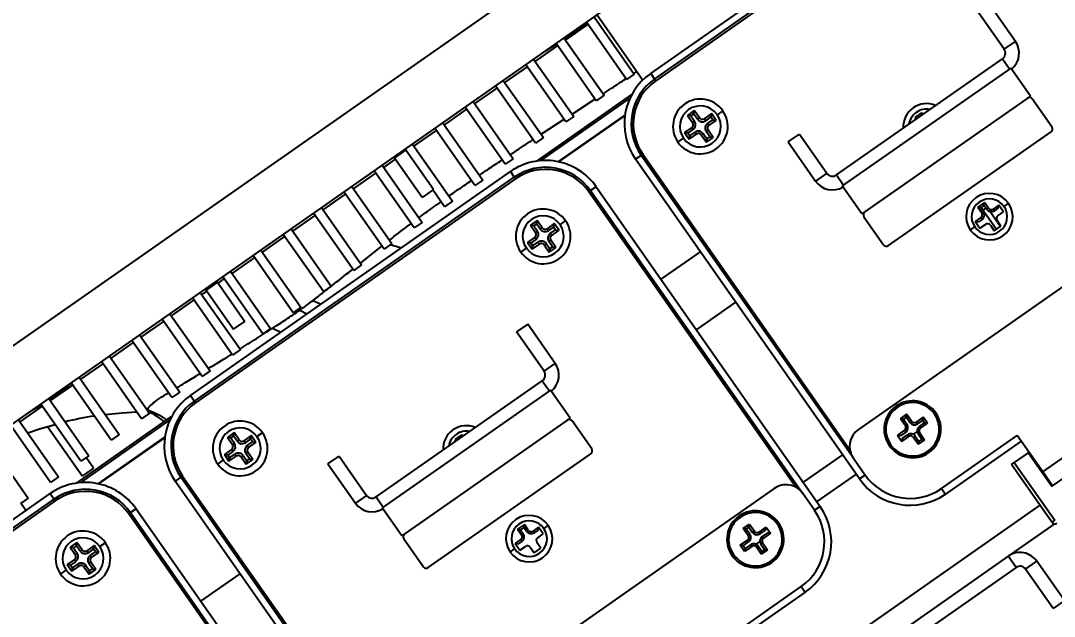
# Model space of a CAD drawing. Header units: millimetres. Extents: x 152904052 to 153933663, y 538271515 to 539240469.
# Drawn here: x 153452981.3 to 153453132.2, y 538570012.1 to 538570099.1 of the extents above; entities that cross this region are included whole.
import ezdxf
from ezdxf.enums import TextEntityAlignment as Align

# ---------------------------------------------------------------- set-up
doc = ezdxf.new("R2010")
doc.units = ezdxf.units.MM
doc.layers.add('POWR', color=5, linetype='Continuous')
doc.layers.add('TEXT', color=7, linetype='Continuous')
doc.styles.get("Standard").update_dxf_attribs({"font": 'Gulim.ttf'})

msp = doc.modelspace()

# ---------------------------------------------------------------- linework, layer by layer
at = {"layer": 'POWR', "color": 7}
for p, q in [((153453236.63, 538570231.19), (153452927.2, 538570014.52)), ((153452943.84, 538570014.82), (153453165.01, 538570169.68)), ((153453073.27, 538570091.4), (153453119.96, 538570124.1)), ((153453073.84, 538570090.58), (153453120.53, 538570123.28)), ((153453120.7, 538570123.03), (153453074.01, 538570090.34)), ((153453126.51, 538570096.09), (153453122.49, 538570101.82)), ((153453124.87, 538570094.94), (153453120.85, 538570100.68)), ((153453069.73, 538570090.52), (153453063.88, 538570098.87)), ((153453065.03, 538570099.68), (153453070.88, 538570091.32)), ((153453065.44, 538570099.96), (153453072.11, 538570090.44)), ((153453060.84, 538570096.25), (153453064.11, 538570098.55)), ((153453065.31, 538570087.42), (153453059.46, 538570095.78)), ((153453060.61, 538570096.58), (153453066.46, 538570088.22)), ((153453124.87, 538570094.94), (153453126.51, 538570096.09)), ((153453056.41, 538570093.15), (153453059.69, 538570095.45)), ((153453059.53, 538570095.68), (153453057.8, 538570094.61)), ((153453056.18, 538570093.48), (153453062.03, 538570085.13)), ((153453100.38, 538570076.57), (153453124.62, 538570093.55)), ((153453124.62, 538570093.55), (153453125.65, 538570092.07)), ((153453051.99, 538570090.06), (153453055.27, 538570092.35)), ((153453060.89, 538570084.32), (153453055.04, 538570092.68)), ((153453070.88, 538570091.32), (153453069.73, 538570090.52)), ((153453070.83, 538570091.39), (153453071.25, 538570091.67)), ((153453073.27, 538570091.4), (153453073.84, 538570090.58)), ((153453125.82, 538570092.19), (153453101.24, 538570074.98)), ((153453128.69, 538570088.09), (153453125.82, 538570092.19)), ((153453051.76, 538570090.38), (153453057.61, 538570082.03)), ((153453074.01, 538570090.34), (153453073.84, 538570090.58)), ((153453047.57, 538570086.96), (153453050.84, 538570089.25)), ((153453056.46, 538570081.23), (153453050.61, 538570089.58)), ((153453056.63, 538570078.59), (153453070.51, 538570088.32)), ((153453066.46, 538570088.22), (153453065.31, 538570087.42)), ((153453047.34, 538570087.29), (153453053.19, 538570078.93)), ((153453070.28, 538570087.85), (153453057.15, 538570078.66)), ((153453061.79, 538570085.47), (153453065.14, 538570087.66)), ((153453128.69, 538570088.09), (153453104.11, 538570070.89)), ((153453131.84, 538570083.59), (153453128.97, 538570087.68)), ((153453043.14, 538570083.86), (153453046.42, 538570086.16)), ((153453052.04, 538570078.13), (153453046.19, 538570086.48)), ((153453069.53, 538570085.37), (153453059.74, 538570078.51)), ((153453059.87, 538570078.48), (153453069.51, 538570085.23)), ((153453079.63, 538570085.97), (153453078.65, 538570085.28)), ((153453078.65, 538570085.28), (153453079.39, 538570084.22)), ((153453079.14, 538570085.2), (153453078.65, 538570085.28)), ((153453079.54, 538570085.48), (153453079.14, 538570085.2)), ((153453079.14, 538570085.2), (153453079.68, 538570084.42)), ((153453079.54, 538570085.48), (153453079.63, 538570085.97)), ((153453080.09, 538570084.71), (153453079.54, 538570085.48)), ((153453080.38, 538570084.91), (153453079.63, 538570085.97)), ((153453082.14, 538570085.53), (153453081.07, 538570084.79)), ((153453082.05, 538570085.04), (153453082.14, 538570085.53)), ((153453082.83, 538570084.55), (153453082.14, 538570085.53)), ((153453083.79, 538570085.96), (153453082.97, 538570085.38)), ((153453112.82, 538570085.65), (153453111.84, 538570084.96)), ((153453112.99, 538570085.4), (153453112.82, 538570085.65)), ((153453042.91, 538570084.19), (153453048.76, 538570075.83)), ((153453057.27, 538570082.51), (153453060.62, 538570084.7)), ((153453062.03, 538570085.13), (153453060.89, 538570084.32)), ((153453079.68, 538570084.42), (153453079.39, 538570084.22)), ((153453080.09, 538570084.71), (153453080.38, 538570084.91)), ((153453081.27, 538570084.5), (153453081.07, 538570084.79)), ((153453082.05, 538570085.04), (153453081.27, 538570084.5)), ((153453081.56, 538570084.09), (153453082.34, 538570084.63)), ((153453081.56, 538570084.09), (153453081.76, 538570083.8)), ((153453081.76, 538570083.8), (153453082.83, 538570084.55)), ((153453082.34, 538570084.63), (153453082.05, 538570085.04)), ((153453082.34, 538570084.63), (153453082.83, 538570084.55)), ((153453111.84, 538570084.96), (153453112.01, 538570084.72)), ((153453038.72, 538570080.76), (153453042, 538570083.06)), ((153453047.62, 538570075.03), (153453041.77, 538570083.39)), ((153453079.27, 538570083.52), (153453078.21, 538570082.78)), ((153453078.21, 538570082.78), (153453078.89, 538570081.79)), ((153453078.7, 538570082.69), (153453078.21, 538570082.78)), ((153453079.47, 538570083.24), (153453078.7, 538570082.69)), ((153453078.7, 538570082.69), (153453078.98, 538570082.28)), ((153453078.89, 538570081.79), (153453079.96, 538570082.54)), ((153453078.98, 538570082.28), (153453078.89, 538570081.79)), ((153453078.98, 538570082.28), (153453079.76, 538570082.83)), ((153453079.47, 538570083.24), (153453079.27, 538570083.52)), ((153453079.76, 538570082.83), (153453079.96, 538570082.54)), ((153453080.94, 538570082.62), (153453080.66, 538570082.42)), ((153453080.66, 538570082.42), (153453081.4, 538570081.35)), ((153453080.94, 538570082.62), (153453081.49, 538570081.84)), ((153453081.35, 538570082.9), (153453081.64, 538570083.11)), ((153453081.9, 538570082.13), (153453081.35, 538570082.9)), ((153453082.38, 538570082.04), (153453081.64, 538570083.11)), ((153453093.33, 538570081.4), (153453094.97, 538570082.55)), ((153453094.97, 538570082.55), (153453098.98, 538570076.82)), ((153453107.96, 538570066.26), (153453131.72, 538570082.89)), ((153453038.49, 538570081.09), (153453044.34, 538570072.74)), ((153453057.61, 538570082.03), (153453056.46, 538570081.23)), ((153453077.24, 538570081.37), (153453078.06, 538570081.94)), ((153453081.4, 538570081.35), (153453082.38, 538570082.04)), ((153453081.49, 538570081.84), (153453081.4, 538570081.35)), ((153453081.49, 538570081.84), (153453081.9, 538570082.13)), ((153453081.9, 538570082.13), (153453082.38, 538570082.04)), ((153453093.33, 538570081.4), (153453097.34, 538570075.67)), ((153453035.9, 538570079.04), (153453037.54, 538570080.18)), ((153453037.54, 538570080.18), (153453037.42, 538570080.34)), ((153453041.55, 538570074.45), (153453037.54, 538570080.18)), ((153453071.87, 538570079.44), (153453071.05, 538570078.87)), ((153453072.12, 538570079.61), (153453071.87, 538570079.44)), ((153453102.85, 538570035.21), (153453071.87, 538570079.44)), ((153453072.12, 538570079.61), (153453102.34, 538570036.45)), ((153453034.07, 538570078), (153453039.92, 538570069.64)), ((153453034.3, 538570077.67), (153453036.02, 538570078.87)), ((153453039.92, 538570073.3), (153453035.9, 538570079.04)), ((153453053.19, 538570078.93), (153453052.04, 538570078.13)), ((153453103.75, 538570032.18), (153453071.05, 538570078.87)), ((153453158.47, 538570077.82), (153453103.58, 538570039.39)), ((153453006.09, 538570044.37), (153453052.79, 538570077.06)), ((153453006.67, 538570043.55), (153453053.36, 538570076.24)), ((153453029.87, 538570074.57), (153453033.15, 538570076.86)), ((153453038.77, 538570068.84), (153453032.92, 538570077.19)), ((153453052.79, 538570077.06), (153453053.36, 538570076.24)), ((153453053.53, 538570076), (153453053.36, 538570076.24)), ((153453098.98, 538570076.82), (153453097.34, 538570075.67)), ((153453100.38, 538570076.57), (153453101.41, 538570075.1)), ((153453053.53, 538570076), (153453006.84, 538570043.31)), ((153453029.64, 538570074.9), (153453035.49, 538570066.54)), ((153453048.76, 538570075.83), (153453047.62, 538570075.03)), ((153453065.32, 538570074.85), (153453064.5, 538570074.28)), ((153453065.32, 538570074.85), (153453098.01, 538570028.16)), ((153453104.11, 538570070.89), (153453101.24, 538570074.98)), ((153453025.45, 538570071.47), (153453028.73, 538570073.77)), ((153453034.35, 538570065.74), (153453028.5, 538570074.09)), ((153453041.55, 538570074.45), (153453039.92, 538570073.3)), ((153453043.19, 538570071.93), (153453041.47, 538570074.39)), ((153453064.26, 538570074.11), (153453064.5, 538570074.28)), ((153453094.48, 538570030.95), (153453064.26, 538570074.11)), ((153453064.5, 538570074.28), (153453095.47, 538570030.05)), ((153453025.22, 538570071.8), (153453031.07, 538570063.45)), ((153453044.34, 538570072.74), (153453043.19, 538570071.93)), ((153453122, 538570072.54), (153453121.01, 538570071.85)), ((153453121.01, 538570071.85), (153453121.59, 538570071.04)), ((153453121.44, 538570071.78), (153453121.01, 538570071.85)), ((153453121.92, 538570072.12), (153453121.44, 538570071.78)), ((153453121.44, 538570071.78), (153453121.84, 538570071.21)), ((153453121.52, 538570071.83), (153453123.75, 538570068.64)), ((153453121.8, 538570071.43), (153453122.2, 538570071.71)), ((153453121.92, 538570072.12), (153453122, 538570072.54)), ((153453122.32, 538570071.55), (153453121.92, 538570072.12)), ((153453122.57, 538570071.72), (153453122, 538570072.54)), ((153453122.32, 538570071.55), (153453122.57, 538570071.72)), ((153453124.08, 538570072.17), (153453123.27, 538570071.6)), ((153453124.01, 538570071.75), (153453123.44, 538570071.35)), ((153453124.01, 538570071.75), (153453124.08, 538570072.17)), ((153453124.77, 538570071.19), (153453124.08, 538570072.17)), ((153453125.49, 538570072.43), (153453124.84, 538570071.97)), ((153453021.03, 538570068.38), (153453024.3, 538570070.67)), ((153453029.92, 538570062.64), (153453024.07, 538570071)), ((153453104.4, 538570070.48), (153453107.27, 538570066.38)), ((153453121.46, 538570070.34), (153453120.64, 538570069.77)), ((153453121.64, 538570070.09), (153453121.46, 538570070.34)), ((153453121.84, 538570071.21), (153453121.59, 538570071.04)), ((153453122.8, 538570071.22), (153453124.32, 538570069.05)), ((153453123.44, 538570071.35), (153453123.27, 538570071.6)), ((153453123.95, 538570070.62), (153453124.77, 538570071.19)), ((153453020.8, 538570068.7), (153453026.65, 538570060.35)), ((153453039.92, 538570069.64), (153453038.77, 538570068.84)), ((153453056.7, 538570069.91), (153453055.71, 538570069.22)), ((153453055.71, 538570069.22), (153453056.46, 538570068.16)), ((153453056.2, 538570069.14), (153453055.71, 538570069.22)), ((153453056.61, 538570069.42), (153453056.2, 538570069.14)), ((153453056.2, 538570069.14), (153453056.75, 538570068.36)), ((153453056.61, 538570069.42), (153453056.7, 538570069.91)), ((153453057.15, 538570068.65), (153453056.61, 538570069.42)), ((153453057.44, 538570068.85), (153453056.7, 538570069.91)), ((153453057.15, 538570068.65), (153453057.44, 538570068.85)), ((153453059.2, 538570069.47), (153453058.14, 538570068.72)), ((153453058.34, 538570068.44), (153453058.14, 538570068.72)), ((153453059.12, 538570068.98), (153453058.34, 538570068.44)), ((153453059.12, 538570068.98), (153453059.2, 538570069.47)), ((153453059.4, 538570068.57), (153453059.12, 538570068.98)), ((153453059.89, 538570068.49), (153453059.2, 538570069.47)), ((153453060.86, 538570069.9), (153453060.04, 538570069.32)), ((153453119.92, 538570068.53), (153453120.58, 538570068.99)), ((153453120.64, 538570069.77), (153453121.33, 538570068.78)), ((153453121.07, 538570069.69), (153453120.64, 538570069.77)), ((153453121.64, 538570070.09), (153453121.07, 538570069.69)), ((153453121.33, 538570068.78), (153453122.15, 538570069.36)), ((153453122.85, 538570069.23), (153453123.42, 538570068.41)), ((153453123.42, 538570068.41), (153453124.4, 538570069.1)), ((153453124.4, 538570069.1), (153453123.83, 538570069.92)), ((153453016.6, 538570065.28), (153453019.88, 538570067.57)), ((153453025.5, 538570059.54), (153453019.65, 538570067.9)), ((153453056.33, 538570067.46), (153453055.27, 538570066.72)), ((153453056.54, 538570067.18), (153453055.76, 538570066.63)), ((153453056.54, 538570067.18), (153453056.33, 538570067.46)), ((153453056.75, 538570068.36), (153453056.46, 538570068.16)), ((153453058.62, 538570068.03), (153453059.4, 538570068.57)), ((153453058.62, 538570068.03), (153453058.83, 538570067.74)), ((153453058.83, 538570067.74), (153453059.89, 538570068.49)), ((153453059.4, 538570068.57), (153453059.89, 538570068.49)), ((153453016.37, 538570065.61), (153453022.22, 538570057.25)), ((153453030.9, 538570063.69), (153453034.04, 538570066.18)), ((153453035.49, 538570066.54), (153453034.35, 538570065.74)), ((153453054.3, 538570065.31), (153453055.12, 538570065.88)), ((153453055.27, 538570066.72), (153453055.96, 538570065.73)), ((153453055.76, 538570066.63), (153453055.27, 538570066.72)), ((153453055.76, 538570066.63), (153453056.04, 538570066.22)), ((153453055.96, 538570065.73), (153453057.02, 538570066.48)), ((153453056.04, 538570066.22), (153453055.96, 538570065.73)), ((153453056.04, 538570066.22), (153453056.82, 538570066.77)), ((153453056.82, 538570066.77), (153453057.02, 538570066.48)), ((153453058.01, 538570066.56), (153453057.72, 538570066.36)), ((153453057.72, 538570066.36), (153453058.47, 538570065.29)), ((153453058.01, 538570066.56), (153453058.55, 538570065.78)), ((153453058.41, 538570066.84), (153453058.7, 538570067.05)), ((153453058.96, 538570066.07), (153453058.41, 538570066.84)), ((153453058.47, 538570065.29), (153453059.45, 538570065.98)), ((153453058.55, 538570065.78), (153453058.47, 538570065.29)), ((153453058.55, 538570065.78), (153453058.96, 538570066.07)), ((153453059.45, 538570065.98), (153453058.7, 538570067.05)), ((153453058.96, 538570066.07), (153453059.45, 538570065.98)), ((153453012.18, 538570062.18), (153453015.46, 538570064.48)), ((153453021.08, 538570056.45), (153453015.23, 538570064.8)), ((153453074.78, 538570061.34), (153453080.52, 538570065.35)), ((153453031.07, 538570063.45), (153453029.92, 538570062.64)), ((153453010.13, 538570060.75), (153453011.03, 538570061.38)), ((153453016.65, 538570053.35), (153453010.8, 538570061.71)), ((153453011.95, 538570062.51), (153453017.8, 538570054.15)), ((153453007.76, 538570059.08), (153453008.49, 538570059.6)), ((153453008.27, 538570059.93), (153453008.38, 538570059.76)), ((153453010.02, 538570060.91), (153453008.38, 538570059.76)), ((153453008.38, 538570059.76), (153453012.39, 538570054.03)), ((153453010.02, 538570060.91), (153453014.03, 538570055.18)), ((153453026.65, 538570060.35), (153453025.5, 538570059.54)), ((153453003.33, 538570055.99), (153453006.61, 538570058.28)), ((153453012.23, 538570050.25), (153453006.38, 538570058.61)), ((153453007.53, 538570059.41), (153453013.38, 538570051.06)), ((153453024, 538570058.26), (153453025.13, 538570057.7)), ((153453022.22, 538570057.25), (153453021.08, 538570056.45)), ((153453022.06, 538570056.83), (153453023.08, 538570056.27)), ((153453079.95, 538570053.97), (153453085.68, 538570057.98)), ((153452998.91, 538570052.89), (153453002.19, 538570055.18)), ((153453007.81, 538570047.16), (153453001.96, 538570055.51)), ((153453003.1, 538570056.31), (153453008.95, 538570047.96)), ((153453012.39, 538570054.03), (153453014.03, 538570055.18)), ((153453017.8, 538570054.15), (153453016.65, 538570053.35)), ((153453018.09, 538570054.2), (153453019.27, 538570053.59)), ((153453055.32, 538570054.79), (153453053.68, 538570053.64)), ((153453057.7, 538570047.91), (153453053.68, 538570053.64)), ((153453059.34, 538570049.06), (153453055.32, 538570054.79)), ((153452994.49, 538570049.79), (153452997.76, 538570052.09)), ((153453003.38, 538570044.06), (153452997.53, 538570052.41)), ((153452998.68, 538570053.22), (153453004.53, 538570044.86)), ((153453013.38, 538570051.06), (153453012.23, 538570050.25)), ((153452990.06, 538570046.69), (153452993.34, 538570048.99)), ((153452998.96, 538570040.96), (153452993.11, 538570049.32)), ((153452994.26, 538570050.12), (153453000.11, 538570041.76)), ((153453057.7, 538570047.91), (153453059.34, 538570049.06)), ((153453008.95, 538570047.96), (153453007.81, 538570047.16)), ((153452994.54, 538570037.86), (153452988.69, 538570046.22)), ((153452989.83, 538570047.02), (153452995.68, 538570038.67)), ((153453033.21, 538570029.54), (153453057.45, 538570046.52)), ((153453057.45, 538570046.52), (153453058.48, 538570045.04)), ((153452985.64, 538570043.6), (153452988.92, 538570045.89)), ((153453004.53, 538570044.86), (153453003.38, 538570044.06)), ((153453058.65, 538570045.16), (153453034.07, 538570027.95)), ((153453061.52, 538570041.06), (153453058.65, 538570045.16)), ((153452982.81, 538570042.11), (153452984.36, 538570042.99)), ((153452990.11, 538570034.77), (153452984.26, 538570043.12)), ((153452985.41, 538570043.92), (153452991.26, 538570035.57)), ((153453006.09, 538570044.37), (153453006.67, 538570043.55)), ((153453006.84, 538570043.31), (153453006.67, 538570043.55)), ((153452981.22, 538570040.5), (153452984.49, 538570042.79)), ((153453000.11, 538570041.76), (153452998.96, 538570040.96)), ((153453000.03, 538570042.09), (153452999.84, 538570042.28)), ((153452999.85, 538570042), (153453000.25, 538570042.01)), ((153453110.62, 538570041.63), (153453109.72, 538570041)), ((153453110.55, 538570041.2), (153453110.62, 538570041.63)), ((153453111.34, 538570040.6), (153453110.62, 538570041.63)), ((153453114.68, 538570041.67), (153453114.89, 538570041.81)), ((153452985.69, 538570031.67), (153452979.84, 538570040.02)), ((153452980.99, 538570040.83), (153452986.84, 538570032.47)), ((153452989.46, 538570031.56), (153453003.34, 538570041.28)), ((153453003.1, 538570040.81), (153452989.98, 538570031.62)), ((153453061.52, 538570041.06), (153453036.94, 538570023.85)), ((153453064.67, 538570036.55), (153453061.8, 538570040.65)), ((153453109.72, 538570041), (153453110.44, 538570039.97)), ((153453110.15, 538570040.92), (153453109.72, 538570041)), ((153453110.55, 538570041.2), (153453110.15, 538570040.92)), ((153453110.15, 538570040.92), (153453110.69, 538570040.15)), ((153453110.69, 538570040.15), (153453110.44, 538570039.97)), ((153453111.09, 538570040.43), (153453110.55, 538570041.2)), ((153453111.09, 538570040.43), (153453111.34, 538570040.6)), ((153453113.06, 538570041.2), (153453112.03, 538570040.48)), ((153453112.21, 538570040.23), (153453112.03, 538570040.48)), ((153453112.98, 538570040.77), (153453112.21, 538570040.23)), ((153453112.49, 538570039.83), (153453113.26, 538570040.37)), ((153453112.67, 538570039.58), (153453113.69, 538570040.3)), ((153453112.98, 538570040.77), (153453113.06, 538570041.2)), ((153453113.26, 538570040.37), (153453112.98, 538570040.77)), ((153453113.69, 538570040.3), (153453113.06, 538570041.2)), ((153453113.26, 538570040.37), (153453113.69, 538570040.3)), ((153452985.25, 538570039.84), (153452990.32, 538570032.59)), ((153452995.68, 538570038.67), (153452994.54, 538570037.86)), ((153453012.46, 538570038.94), (153453011.48, 538570038.25)), ((153453012.37, 538570038.45), (153453011.97, 538570038.16)), ((153453012.37, 538570038.45), (153453012.46, 538570038.94)), ((153453012.92, 538570037.67), (153453012.37, 538570038.45)), ((153453013.21, 538570037.87), (153453012.46, 538570038.94)), ((153453014.97, 538570038.5), (153453013.9, 538570037.75)), ((153453014.88, 538570038.01), (153453014.97, 538570038.5)), ((153453015.66, 538570037.51), (153453014.97, 538570038.5)), ((153453016.62, 538570038.92), (153453015.8, 538570038.35)), ((153453045.65, 538570038.62), (153453044.66, 538570037.93)), ((153453045.82, 538570038.37), (153453045.65, 538570038.62)), ((153453110.31, 538570039.28), (153453109.29, 538570038.56)), ((153453109.29, 538570038.56), (153453109.92, 538570037.66)), ((153453109.72, 538570038.48), (153453109.29, 538570038.56)), ((153453110.49, 538570039.03), (153453109.72, 538570038.48)), ((153453110, 538570038.09), (153453110.77, 538570038.63)), ((153453110.49, 538570039.03), (153453110.31, 538570039.28)), ((153453110.77, 538570038.63), (153453110.94, 538570038.38)), ((153453112.15, 538570039.1), (153453111.58, 538570038.7)), ((153453111.89, 538570038.43), (153453111.64, 538570038.25)), ((153453111.89, 538570038.43), (153453112.43, 538570037.66)), ((153453112.29, 538570038.71), (153453112.54, 538570038.88)), ((153453112.83, 538570037.94), (153453112.29, 538570038.71)), ((153453112.49, 538570039.83), (153453112.67, 538570039.58)), ((153453113.26, 538570037.86), (153453112.54, 538570038.88)), ((153453115.71, 538570030.79), (153453126.77, 538570038.53)), ((153453130.5, 538570033.2), (153453126.77, 538570038.53)), ((153452976.56, 538570037.73), (153452982.41, 538570029.37)), ((153453002.36, 538570038.33), (153452992.57, 538570031.48)), ((153452992.7, 538570031.45), (153453002.34, 538570038.2)), ((153453011.48, 538570038.25), (153453012.22, 538570037.19)), ((153453011.97, 538570038.16), (153453011.48, 538570038.25)), ((153453011.97, 538570038.16), (153453012.51, 538570037.39)), ((153453012.51, 538570037.39), (153453012.22, 538570037.19)), ((153453012.92, 538570037.67), (153453013.21, 538570037.87)), ((153453014.1, 538570037.46), (153453013.9, 538570037.75)), ((153453014.88, 538570038.01), (153453014.1, 538570037.46)), ((153453014.39, 538570037.06), (153453015.17, 538570037.6)), ((153453014.39, 538570037.06), (153453014.59, 538570036.77)), ((153453014.59, 538570036.77), (153453015.66, 538570037.51)), ((153453015.17, 538570037.6), (153453014.88, 538570038.01)), ((153453015.17, 538570037.6), (153453015.66, 538570037.51)), ((153453044.66, 538570037.93), (153453044.84, 538570037.68)), ((153453108.29, 538570037.19), (153453108.09, 538570037.05)), ((153453109.92, 538570037.66), (153453110.94, 538570038.38)), ((153453110, 538570038.09), (153453109.92, 538570037.66)), ((153453111.64, 538570038.25), (153453112.36, 538570037.23)), ((153453112.36, 538570037.23), (153453113.26, 538570037.86)), ((153453112.43, 538570037.66), (153453112.36, 538570037.23)), ((153453112.43, 538570037.66), (153453112.83, 538570037.94)), ((153453112.83, 538570037.94), (153453113.26, 538570037.86)), ((153453127.34, 538570037.71), (153453116.28, 538570029.97)), ((153453130.5, 538570033.2), (153453137.05, 538570037.79)), ((153452991.26, 538570035.57), (153452990.11, 538570034.77)), ((153453012.1, 538570036.49), (153453011.04, 538570035.74)), ((153453011.04, 538570035.74), (153453011.72, 538570034.76)), ((153453011.53, 538570035.66), (153453011.04, 538570035.74)), ((153453012.3, 538570036.2), (153453011.53, 538570035.66)), ((153453011.53, 538570035.66), (153453011.81, 538570035.25)), ((153453011.72, 538570034.76), (153453012.79, 538570035.51)), ((153453011.81, 538570035.25), (153453012.59, 538570035.79)), ((153453012.3, 538570036.2), (153453012.1, 538570036.49)), ((153453012.59, 538570035.79), (153453012.79, 538570035.51)), ((153453013.77, 538570035.59), (153453013.49, 538570035.38)), ((153453013.77, 538570035.59), (153453014.32, 538570034.81)), ((153453014.18, 538570035.87), (153453014.47, 538570036.07)), ((153453014.72, 538570035.09), (153453014.18, 538570035.87)), ((153453015.21, 538570035.01), (153453014.47, 538570036.07)), ((153453026.16, 538570034.37), (153453027.8, 538570035.52)), ((153453027.8, 538570035.52), (153453031.81, 538570029.78)), ((153453040.79, 538570019.22), (153453064.55, 538570035.86)), ((153453101.28, 538570035.7), (153453095.55, 538570031.68)), ((153453128.39, 538570036), (153453126.34, 538570034.57)), ((153453128.39, 538570036), (153453128.49, 538570036.07)), ((153453131.83, 538570031.09), (153453128.39, 538570036)), ((153453131.93, 538570031.16), (153453138.48, 538570035.75)), ((153452991.96, 538570033.74), (153452990.87, 538570035.3)), ((153453010.07, 538570034.34), (153453010.89, 538570034.91)), ((153453011.81, 538570035.25), (153453011.72, 538570034.76)), ((153453013.49, 538570035.38), (153453014.23, 538570034.32)), ((153453014.23, 538570034.32), (153453015.21, 538570035.01)), ((153453014.32, 538570034.81), (153453014.23, 538570034.32)), ((153453014.32, 538570034.81), (153453014.72, 538570035.09)), ((153453014.72, 538570035.09), (153453015.21, 538570035.01)), ((153453026.16, 538570034.37), (153453030.17, 538570028.64)), ((153453102.85, 538570035.21), (153453104.57, 538570032.75)), ((153453125.93, 538570034.28), (153453126.34, 538570034.57)), ((153453131.84, 538570025.85), (153453125.93, 538570034.28)), ((153453126.34, 538570034.57), (153453132.25, 538570026.13)), ((153452986.84, 538570032.47), (153452985.69, 538570031.67)), ((153452990.49, 538570032.71), (153452990.32, 538570032.59)), ((153452991.96, 538570033.74), (153452990.49, 538570032.71)), ((153453004.7, 538570032.41), (153453003.88, 538570031.84)), ((153453004.95, 538570032.58), (153453004.7, 538570032.41)), ((153453035.68, 538569988.17), (153453004.7, 538570032.41)), ((153453004.95, 538570032.58), (153453035.17, 538569989.42)), ((153453103.26, 538570032.87), (153453097.53, 538570028.86)), ((153453104.57, 538570032.75), (153453103.75, 538570032.18)), ((153453131.93, 538570031.16), (153453130.5, 538570033.2)), ((153453036.58, 538569985.14), (153453003.88, 538570031.84)), ((153453131.6, 538570031.42), (153453131.66, 538570031.54)), ((153453131.66, 538570031.33), (153453131.76, 538570031.4)), ((153453131.83, 538570031.09), (153453131.93, 538570031.16)), ((153452939.13, 538569997.48), (153452985.62, 538570030.03)), ((153452982.41, 538570029.37), (153452981.27, 538570028.57)), ((153452985.62, 538570030.03), (153452986.19, 538570029.21)), ((153453031.81, 538570029.78), (153453030.17, 538570028.64)), ((153453033.21, 538570029.54), (153453034.24, 538570028.06)), ((153453091.3, 538570030.78), (153453036.41, 538569992.35)), ((153453097.2, 538570027.59), (153453095.47, 538570030.05)), ((153453115.71, 538570030.79), (153453116.28, 538570029.97)), ((153452939.7, 538569996.66), (153452986.19, 538570029.21)), ((153452986.36, 538570028.97), (153452939.87, 538569996.42)), ((153452982.07, 538570027.55), (153452981.33, 538570028.62)), ((153452986.36, 538570028.97), (153452986.19, 538570029.21)), ((153453036.94, 538570023.85), (153453034.07, 538570027.95)), ((153453130.09, 538570028.34), (153453092.61, 538570002.1)), ((153453098.01, 538570028.16), (153453097.2, 538570027.59)), ((153452997.09, 538570027.07), (153452997.33, 538570027.25)), ((153453027.31, 538569983.91), (153452997.09, 538570027.07)), ((153452998.15, 538570027.82), (153452997.33, 538570027.25)), ((153452997.33, 538570027.25), (153453028.3, 538569983.01)), ((153452998.15, 538570027.82), (153453030.84, 538569981.13)), ((153453054.83, 538570025.51), (153453053.84, 538570024.82)), ((153453054.75, 538570025.08), (153453054.27, 538570024.75)), ((153453054.75, 538570025.08), (153453054.83, 538570025.51)), ((153453055.15, 538570024.51), (153453054.75, 538570025.08)), ((153453055.4, 538570024.69), (153453054.83, 538570025.51)), ((153453056.91, 538570025.14), (153453056.1, 538570024.57)), ((153453056.84, 538570024.71), (153453056.91, 538570025.14)), ((153453057.6, 538570024.16), (153453056.91, 538570025.14)), ((153453058.32, 538570025.4), (153453057.67, 538570024.94)), ((153453086.78, 538570024.94), (153453087.68, 538570025.57)), ((153453087.5, 538570023.91), (153453086.78, 538570024.94)), ((153453087.21, 538570024.86), (153453086.78, 538570024.94)), ((153453087.21, 538570024.86), (153453087.61, 538570025.14)), ((153453087.75, 538570024.09), (153453087.21, 538570024.86)), ((153453087.61, 538570025.14), (153453087.68, 538570025.57)), ((153453087.61, 538570025.14), (153453088.15, 538570024.37)), ((153453087.68, 538570025.57), (153453088.4, 538570024.54)), ((153453089.1, 538570024.42), (153453090.12, 538570025.14)), ((153453090.05, 538570024.71), (153453090.12, 538570025.14)), ((153453090.12, 538570025.14), (153453090.75, 538570024.24)), ((153453091.75, 538570025.61), (153453091.95, 538570025.75)), ((153453132.23, 538570025.63), (153453125.45, 538570020.88)), ((153453132.25, 538570026.13), (153453131.84, 538570025.85)), ((153453037.23, 538570023.44), (153453040.1, 538570019.35)), ((153453054.27, 538570024.75), (153453053.84, 538570024.82)), ((153453053.84, 538570024.82), (153453054.42, 538570024)), ((153453054.27, 538570024.75), (153453054.67, 538570024.18)), ((153453054.67, 538570024.18), (153453054.42, 538570024)), ((153453055.15, 538570024.51), (153453055.4, 538570024.69)), ((153453056.27, 538570024.32), (153453056.1, 538570024.57)), ((153453056.84, 538570024.71), (153453056.27, 538570024.32)), ((153453056.78, 538570023.59), (153453057.6, 538570024.16)), ((153453087.75, 538570024.09), (153453087.5, 538570023.91)), ((153453088.15, 538570024.37), (153453088.4, 538570024.54)), ((153453089.27, 538570024.17), (153453089.1, 538570024.42)), ((153453089.27, 538570024.17), (153453090.05, 538570024.71)), ((153453090.33, 538570024.31), (153453089.55, 538570023.77)), ((153453089.55, 538570023.77), (153453089.73, 538570023.52)), ((153453090.75, 538570024.24), (153453089.73, 538570023.52)), ((153453090.33, 538570024.31), (153453090.75, 538570024.24)), ((153452989.52, 538570022.88), (153452988.54, 538570022.19)), ((153452989.03, 538570022.1), (153452988.54, 538570022.19)), ((153452988.54, 538570022.19), (153452989.29, 538570021.13)), ((153452989.44, 538570022.39), (153452989.03, 538570022.1)), ((153452989.03, 538570022.1), (153452989.58, 538570021.33)), ((153452989.44, 538570022.39), (153452989.52, 538570022.88)), ((153452989.98, 538570021.61), (153452989.44, 538570022.39)), ((153452990.27, 538570021.81), (153452989.52, 538570022.88)), ((153452992.03, 538570022.44), (153452990.97, 538570021.69)), ((153452991.95, 538570021.95), (153452991.17, 538570021.4)), ((153452991.95, 538570021.95), (153452992.03, 538570022.44)), ((153452992.23, 538570021.54), (153452991.95, 538570021.95)), ((153452992.72, 538570021.45), (153452992.03, 538570022.44)), ((153452993.69, 538570022.86), (153452992.87, 538570022.29)), ((153453052.75, 538570021.5), (153453053.41, 538570021.95)), ((153453054.29, 538570023.31), (153453053.47, 538570022.73)), ((153453053.47, 538570022.73), (153453054.16, 538570021.75)), ((153453053.9, 538570022.66), (153453053.47, 538570022.73)), ((153453054.47, 538570023.05), (153453053.9, 538570022.66)), ((153453054.16, 538570021.75), (153453054.98, 538570022.32)), ((153453054.47, 538570023.05), (153453054.29, 538570023.31)), ((153453055.68, 538570022.2), (153453056.25, 538570021.38)), ((153453056.25, 538570021.38), (153453057.23, 538570022.07)), ((153453057.23, 538570022.07), (153453056.66, 538570022.89)), ((153453086.35, 538570022.5), (153453087.38, 538570023.22)), ((153453086.98, 538570021.6), (153453086.35, 538570022.5)), ((153453086.78, 538570022.42), (153453086.35, 538570022.5)), ((153453086.78, 538570022.42), (153453087.55, 538570022.97)), ((153453087.06, 538570022.03), (153453086.78, 538570022.42)), ((153453088.01, 538570022.32), (153453086.98, 538570021.6)), ((153453087.06, 538570022.03), (153453086.98, 538570021.6)), ((153453087.83, 538570022.57), (153453087.06, 538570022.03)), ((153453087.55, 538570022.97), (153453087.38, 538570023.22)), ((153453087.83, 538570022.57), (153453088.01, 538570022.32)), ((153453089.21, 538570023.04), (153453088.64, 538570022.64)), ((153453088.96, 538570022.37), (153453088.7, 538570022.19)), ((153453089.42, 538570021.17), (153453088.7, 538570022.19)), ((153453089.5, 538570021.6), (153453088.96, 538570022.37)), ((153453089.35, 538570022.65), (153453089.61, 538570022.82)), ((153453089.35, 538570022.65), (153453089.9, 538570021.88)), ((153453089.9, 538570021.88), (153453089.5, 538570021.6)), ((153453089.61, 538570022.82), (153453090.32, 538570021.8)), ((153453089.9, 538570021.88), (153453090.32, 538570021.8)), ((153452989.16, 538570020.43), (153452988.1, 538570019.68)), ((153452989.37, 538570020.14), (153452989.16, 538570020.43)), ((153452989.58, 538570021.33), (153452989.29, 538570021.13)), ((153452989.98, 538570021.61), (153452990.27, 538570021.81)), ((153452991.17, 538570021.4), (153452990.97, 538570021.69)), ((153452991.45, 538570021), (153452992.23, 538570021.54)), ((153452991.45, 538570021), (153452991.65, 538570020.71)), ((153452991.65, 538570020.71), (153452992.72, 538570021.45)), ((153452992.23, 538570021.54), (153452992.72, 538570021.45)), ((153453085.36, 538570021.13), (153453085.15, 538570020.99)), ((153453090.32, 538570021.8), (153453089.42, 538570021.17)), ((153453089.5, 538570021.6), (153453089.42, 538570021.17)), ((153453125.45, 538570020.88), (153453101.2, 538570003.91)), ((153453126.6, 538570019.24), (153453125.45, 538570020.88)), ((153452987.13, 538570018.27), (153452987.95, 538570018.85)), ((153452988.59, 538570019.6), (153452988.1, 538570019.68)), ((153452988.1, 538570019.68), (153452988.79, 538570018.7)), ((153452989.37, 538570020.14), (153452988.59, 538570019.6)), ((153452988.59, 538570019.6), (153452988.87, 538570019.19)), ((153452988.79, 538570018.7), (153452989.85, 538570019.45)), ((153452988.87, 538570019.19), (153452988.79, 538570018.7)), ((153452988.87, 538570019.19), (153452989.65, 538570019.73)), ((153452989.65, 538570019.73), (153452989.85, 538570019.45)), ((153452990.84, 538570019.53), (153452990.55, 538570019.32)), ((153452990.55, 538570019.32), (153452991.29, 538570018.26)), ((153452990.84, 538570019.53), (153452991.38, 538570018.75)), ((153452991.24, 538570019.81), (153452991.53, 538570020.01)), ((153452991.79, 538570019.03), (153452991.24, 538570019.81)), ((153452991.29, 538570018.26), (153452992.28, 538570018.95)), ((153452991.38, 538570018.75), (153452991.79, 538570019.03)), ((153452992.28, 538570018.95), (153452991.53, 538570020.01)), ((153452991.79, 538570019.03), (153452992.28, 538570018.95)), ((153453126.6, 538570019.24), (153453102.35, 538570002.27)), ((153453127.99, 538570019), (153453129.63, 538570020.15)), ((153453132.01, 538570013.27), (153453127.99, 538570019)), ((153453133.65, 538570014.41), (153453129.63, 538570020.15)), ((153452991.38, 538570018.75), (153452991.29, 538570018.26)), ((153453007.61, 538570014.3), (153453013.35, 538570018.32)), ((153453066.15, 538569996.08), (153453095.23, 538570016.45)), ((153453095.23, 538570016.45), (153453095.8, 538570015.63)), ((153453095.8, 538570015.63), (153453066.72, 538569995.27)), ((153453133.65, 538570014.41), (153453132.01, 538570013.27))]:
    msp.add_line(p, q, dxfattribs=at)
at = {"layer": 'POWR', "color": 7, "flags": 128}
for points in [[(153453035.9, 538570079.04), (153453035.77, 538570079.18), (153453035.77, 538570079.19)], [(153453009.92, 538570061.09), (153453009.92, 538570061.08), (153453010.02, 538570060.91)], [(153452993.64, 538570041.58), (153452996.14, 538570041.84), (153452998.26, 538570041.96)], [(153452982.34, 538570038.9), (153452984.08, 538570039.48), (153452986.35, 538570040.15)]]:
    msp.add_lwpolyline(points, dxfattribs=at)
at = {"layer": 'POWR', "color": 7}
for centre, radius, start, end in [((153453124.05, 538570094.37), 3, 308.8226, 35), ((153453124.05, 538570094.37), 1, 305, 35), ((153453078.43, 538570084.03), 9, 125, 215), ((153453078.43, 538570084.03), 8, 125, 215), ((153453078.43, 538570084.03), 7.7, 125, 215), ((153453080.52, 538570083.66), 4, 35, 215), ((153453113.53, 538570083.59), 3.4, 66.9657, 183.0343), ((153453128.56, 538570087.4), 0.5, 35, 125), ((153453080.52, 538570083.66), 4, 215, 35), ((153453080.52, 538570083.66), 3, 35, 215), ((153453080.52, 538570083.66), 3, 215, 35), ((153453113.53, 538570083.59), 2.6, 78.8131, 171.1869), ((153453078.98, 538570083.93), 0.5, 305, 35), ((153453078.98, 538570083.93), 0.851, 305, 35), ((153453080.79, 538570085.19), 0.851, 215, 305), ((153453080.79, 538570085.19), 0.5, 215, 305), ((153453082.05, 538570083.39), 0.851, 125, 215), ((153453082.05, 538570083.39), 0.5, 125, 215), ((153453080.25, 538570082.13), 0.851, 35, 125), ((153453080.25, 538570082.13), 0.5, 35, 125), ((153453131.43, 538570083.3), 0.5, 305, 35), ((153453057.95, 538570069.69), 9, 35, 125), ((153453057.95, 538570069.69), 8, 35, 125), ((153453057.95, 538570069.69), 7.7, 35, 125), ((153453099.8, 538570077.39), 1, 215, 305), ((153453099.8, 538570077.39), 3, 215, 301.1774), ((153453122.71, 538570070.48), 3.4, 35, 215), ((153453122.71, 538570070.48), 3.4, 215, 35), ((153453122.71, 538570070.48), 2.6, 35, 215), ((153453122.71, 538570070.48), 2.6, 215, 35), ((153453122.98, 538570072.01), 0.5, 215, 305), ((153453057.58, 538570067.6), 4, 35, 215), ((153453057.58, 538570067.6), 3, 35, 215), ((153453104.81, 538570070.76), 0.5, 125, 215), ((153453121.18, 538570070.75), 0.5, 305, 35), ((153453121.18, 538570070.75), 0.807, 305, 35), ((153453122.98, 538570072.01), 0.807, 215, 305), ((153453124.24, 538570070.21), 0.5, 125, 215), ((153453057.58, 538570067.6), 4, 215, 35), ((153453057.58, 538570067.6), 3, 215, 35), ((153453057.85, 538570069.13), 0.851, 215, 305), ((153453057.85, 538570069.13), 0.5, 215, 305), ((153453122.44, 538570068.95), 0.5, 35, 125), ((153453056.05, 538570067.87), 0.5, 305, 35), ((153453056.05, 538570067.87), 0.851, 305, 35), ((153453059.11, 538570067.33), 0.851, 125, 215), ((153453059.11, 538570067.33), 0.5, 125, 215), ((153453057.31, 538570066.07), 0.851, 35, 125), ((153453057.31, 538570066.07), 0.5, 35, 125), ((153453107.68, 538570066.67), 0.5, 215, 305), ((153453056.88, 538570047.33), 3, 308.8226, 35), ((153453056.88, 538570047.33), 1, 305, 35), ((153453011.26, 538570037), 9, 125, 215), ((153453011.26, 538570037), 8, 125, 215), ((153453011.26, 538570037), 7.7, 125, 215), ((153453111.49, 538570039.43), 4.15, 35, 215), ((153453111.49, 538570039.43), 3.9, 35, 215), ((153453111.49, 538570039.43), 4.15, 215, 35), ((153453111.49, 538570039.43), 3.9, 215, 35), ((153453000.39, 538569988.01), 54, 98.8488, 103.4898), ((153453013.35, 538570036.63), 4, 35, 215), ((153453046.36, 538570036.55), 3.4, 66.9657, 183.0343), ((153453061.39, 538570040.36), 0.5, 35, 125), ((153453110.03, 538570039.69), 0.5, 305, 35), ((153453110.03, 538570039.69), 0.807, 305, 35), ((153453111.75, 538570040.89), 0.807, 215, 305), ((153453111.75, 538570040.89), 0.5, 215, 305), ((153453013.35, 538570036.63), 4, 215, 35), ((153453013.35, 538570036.63), 3, 35, 215), ((153453046.36, 538570036.55), 2.6, 78.8131, 171.1869), ((153453105.3, 538570036.93), 3, 125, 215), ((153453111.23, 538570037.97), 0.807, 35, 125), ((153453111.23, 538570037.97), 0.5, 35, 125), ((153453112.95, 538570039.17), 0.807, 125, 215), ((153453112.95, 538570039.17), 0.5, 125, 215), ((153453013.35, 538570036.63), 3, 215, 35), ((153453011.81, 538570036.9), 0.5, 305, 35), ((153453011.81, 538570036.9), 0.851, 305, 35), ((153453013.62, 538570038.16), 0.851, 215, 305), ((153453013.62, 538570038.16), 0.5, 215, 305), ((153453014.88, 538570036.36), 0.851, 125, 215), ((153453013.08, 538570035.1), 0.851, 35, 125), ((153453013.08, 538570035.1), 0.5, 35, 125), ((153453014.88, 538570036.36), 0.5, 125, 215), ((153453064.26, 538570036.27), 0.5, 305, 35), ((153453111.12, 538570037.34), 8, 215, 305), ((153452990.78, 538570022.66), 9, 35, 125), ((153453093.02, 538570028.33), 3, 35, 125), ((153453111.12, 538570037.34), 9, 215, 305), ((153452990.78, 538570022.66), 8, 35, 125), ((153452990.78, 538570022.66), 7.7, 35, 125), ((153453032.63, 538570030.36), 1, 215, 305), ((153453032.63, 538570030.36), 3, 215, 301.1774), ((153453090.64, 538570023), 9, 305, 35), ((153453055.54, 538570023.45), 3.4, 35, 215), ((153453088.55, 538570023.37), 4.15, 35, 215), ((153453088.55, 538570023.37), 3.9, 35, 215), ((153453090.64, 538570023), 8, 305, 35), ((153453055.54, 538570023.45), 3.4, 215, 35), ((153453055.54, 538570023.45), 2.6, 35, 215), ((153453055.54, 538570023.45), 2.6, 215, 35), ((153453088.55, 538570023.37), 4.15, 215, 35), ((153453088.55, 538570023.37), 3.9, 215, 35), ((153453132.25, 538570026.13), 0.5, 215, 305), ((153452990.41, 538570020.57), 4, 35, 215), ((153452990.41, 538570020.57), 3, 35, 215), ((153453037.64, 538570023.73), 0.5, 125, 215), ((153453054.01, 538570023.72), 0.5, 305, 35), ((153453054.01, 538570023.72), 0.807, 305, 35), ((153453055.81, 538570024.98), 0.807, 215, 305), ((153453055.81, 538570024.98), 0.5, 215, 305), ((153453057.07, 538570023.18), 0.5, 125, 215), ((153453087.09, 538570023.63), 0.5, 305, 35), ((153453087.09, 538570023.63), 0.807, 305, 35), ((153453088.81, 538570024.83), 0.807, 215, 305), ((153453088.81, 538570024.83), 0.5, 215, 305), ((153453090.02, 538570023.11), 0.807, 125, 215), ((153453090.02, 538570023.11), 0.5, 125, 215), ((153452990.41, 538570020.57), 4, 215, 35), ((153452990.41, 538570020.57), 3, 215, 35), ((153453055.27, 538570021.91), 0.5, 35, 125), ((153453088.3, 538570021.91), 0.807, 35, 125), ((153453088.3, 538570021.91), 0.5, 35, 125), ((153452988.88, 538570020.84), 0.5, 305, 35), ((153452988.88, 538570020.84), 0.851, 305, 35), ((153452990.68, 538570022.1), 0.851, 215, 305), ((153452990.68, 538570022.1), 0.5, 215, 305), ((153452991.94, 538570020.3), 0.851, 125, 215), ((153452991.94, 538570020.3), 0.5, 125, 215), ((153453127.17, 538570018.43), 3, 35, 125), ((153452990.14, 538570019.04), 0.851, 35, 125), ((153452990.14, 538570019.04), 0.5, 35, 125), ((153453040.51, 538570019.63), 0.5, 215, 305), ((153453127.17, 538570018.43), 1, 35, 125)]:
    msp.add_arc(centre, radius, start, end, dxfattribs=at)
for points, knots in [([(153453064.01, 538570098.69), (153453063.73, 538570098.48), (153453063.08, 538570098.01), (153453062.17, 538570097.38), (153453061.49, 538570096.91), (153453061.16, 538570096.69), (153453061.06, 538570096.62), (153453061.02, 538570096.59), (153453061.01, 538570096.59)], [0, 0, 0, 0, 0.286105, 0.661036, 0.899005, 0.966626, 0.987595, 1, 1, 1, 1]), ([(153453061.01, 538570096.59), (153453060.93, 538570096.52), (153453060.85, 538570096.45), (153453060.75, 538570096.4), (153453060.74, 538570096.39), (153453060.74, 538570096.39)], [0, 0, 0, 0, 0.905989, 0.983144, 1, 1, 1, 1]), ([(153453066.32, 538570088.43), (153453066.73, 538570088.7), (153453067.84, 538570089.43), (153453068.96, 538570090.16), (153453069.66, 538570090.62)], [0, 0, 0, 0, 0.373568, 1, 1, 1, 1]), ([(153453052.76, 538570079.54), (153453053.64, 538570080.12), (153453054.74, 538570080.85), (153453055.87, 538570081.6), (153453056.1, 538570081.74)], [0, 0, 0, 0, 0.79895, 1, 1, 1, 1]), ([(153453048.27, 538570076.54), (153453048.71, 538570076.84), (153453049.79, 538570077.58), (153453050.92, 538570078.32), (153453051.59, 538570078.77)], [0, 0, 0, 0, 0.408579, 1, 1, 1, 1]), ([(153453043.82, 538570073.48), (153453044.35, 538570073.86), (153453045.41, 538570074.61), (153453046.55, 538570075.38), (153453047.11, 538570075.75)], [0, 0, 0, 0, 0.503739, 1, 1, 1, 1]), ([(153453039.44, 538570070.32), (153453040.1, 538570070.82), (153453041.14, 538570071.6), (153453042.27, 538570072.39), (153453042.68, 538570072.67)], [0, 0, 0, 0, 0.641128, 1, 1, 1, 1]), ([(153453035.14, 538570067.05), (153453036.01, 538570067.74), (153453037.03, 538570068.54), (153453038.16, 538570069.37), (153453038.32, 538570069.49)], [0, 0, 0, 0, 0.858615, 1, 1, 1, 1]), ([(153453036.81, 538570065.87), (153453036.52, 538570065.99), (153453036, 538570066.19), (153453035.45, 538570066.3), (153453035.21, 538570066.34)], [0, 0, 0, 0, 0.555876, 1, 1, 1, 1]), ([(153453024, 538570058.26), (153453024.91, 538570058.97), (153453026.73, 538570060.39), (153453028.65, 538570061.91), (153453029.73, 538570062.76), (153453029.8, 538570062.82)], [0, 0, 0, 0, 0.482279, 0.964558, 1, 1, 1, 1]), ([(153453022.06, 538570056.83), (153453022.23, 538570056.95), (153453022.57, 538570057.19), (153453023.22, 538570057.67), (153453023.69, 538570058.03), (153453023.99, 538570058.26)], [0, 0, 0, 0, 0.258152, 0.516303, 1, 1, 1, 1]), ([(153453018.09, 538570054.2), (153453018.75, 538570054.62), (153453019.73, 538570055.26), (153453021.07, 538570056.14), (153453021.73, 538570056.6), (153453022.06, 538570056.83)], [0, 0, 0, 0, 0.499842, 0.749905, 1, 1, 1, 1]), ([(153453013.31, 538570051.15), (153453014.08, 538570051.64), (153453015.59, 538570052.59), (153453017.27, 538570053.67), (153453018.09, 538570054.2)], [0, 0, 0, 0, 0.50982, 1, 1, 1, 1]), ([(153453008.71, 538570048.3), (153453009.71, 538570048.91), (153453010.78, 538570049.56), (153453012.04, 538570050.35), (153453012.12, 538570050.41)], [0, 0, 0, 0, 0.9325679, 1, 1, 1, 1]), ([(153453004.09, 538570045.49), (153453004.55, 538570045.76), (153453005.53, 538570046.37), (153453006.82, 538570047.15), (153453007.52, 538570047.57)], [0, 0, 0, 0, 0.460782, 1, 1, 1, 1]), ([(153452988.73, 538570046.16), (153452988.66, 538570046.1), (153452988.49, 538570045.96), (153452988.21, 538570045.73), (153452987.89, 538570045.46), (153452987.55, 538570045.19), (153452987.04, 538570044.8), (153452986.43, 538570044.34), (153452985.87, 538570043.95), (153452985.6, 538570043.77), (153452985.54, 538570043.73)], [0, 0, 0, 0, 0.060685, 0.160853, 0.263354, 0.368191, 0.475369, 0.745866, 0.943932, 1, 1, 1, 1]), ([(153452999.84, 538570042.28), (153452999.88, 538570042.4), (153452999.96, 538570042.63), (153453000.56, 538570043.2), (153453001.52, 538570043.89), (153453002.46, 538570044.48), (153453002.9, 538570044.75)], [0, 0, 0, 0, 0.254532, 0.508983, 0.770758, 1, 1, 1, 1]), ([(153452999.84, 538570042.28), (153453000.63, 538570041.96), (153453001.58, 538570041.57), (153453002.48, 538570040.91), (153453002.64, 538570040.79)], [0, 0, 0, 0, 0.8238446, 1, 1, 1, 1]), ([(153452999.98, 538570042), (153453000.37, 538570041.81), (153453001.22, 538570041.39), (153453001.88, 538570040.82), (153453002.24, 538570040.51)], [0, 0, 0, 0, 0.457647, 1, 1, 1, 1])]:
    msp.add_open_spline(points, degree=3, knots=knots, dxfattribs=at)

# ---------------------------------------------------------------- texts
at = {"layer": 'TEXT'}
msp.add_text('전기실#CD', height=4550, rotation=34.9999, dxfattribs=at).set_placement((153466474.48, 538561025.28), align=Align.CENTER)

doc.saveas('drawing.dxf')
